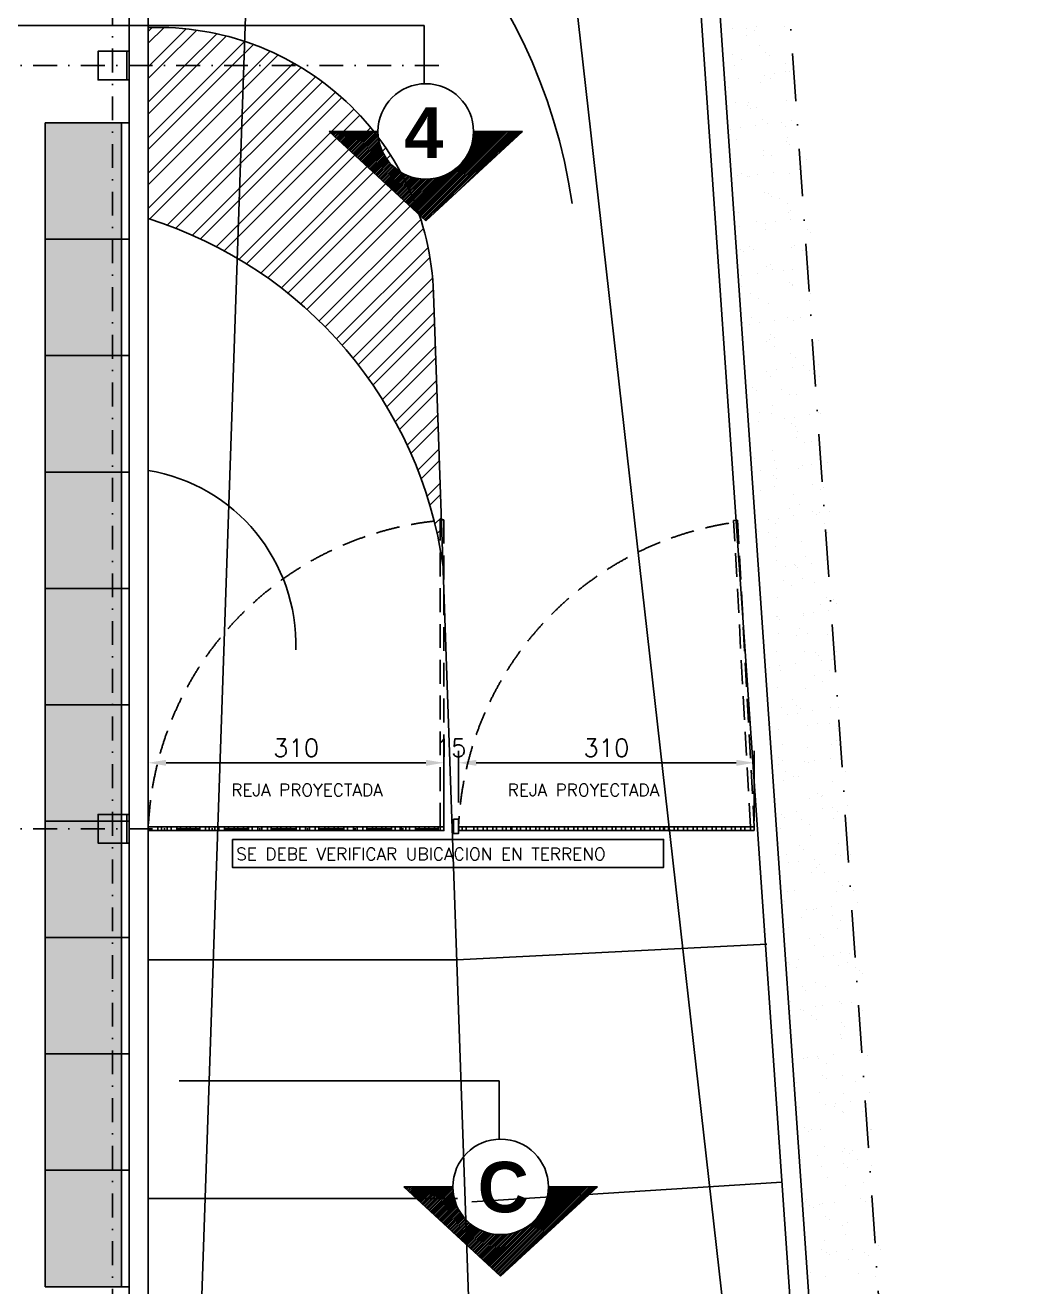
# Model space of a CAD drawing. Header units: millimetres. Extents: x 340 to 1003762, y 22 to 362022.
# Drawn here: x 650306 to 660803, y 254256 to 267481 of the extents above; entities that cross this region are included whole.
import ezdxf
from ezdxf.enums import TextEntityAlignment as Align

# ---------------------------------------------------------------- set-up
doc = ezdxf.new("R2010")
doc.units = ezdxf.units.MM
for name, pattern in [('LSBB_P_002 - PLANTA 1° NIVEL SALA DE VENTAS$0$000_ALTILLO PROPUESTA$0$HIDDEN', [0.375, 0.25, -0.125]), ('LSBB_P_002 - PLANTA 1° NIVEL SALA DE VENTAS$0$DASHDOT', [1, 0.5, -0.25, 0, -0.25]), ('LSBB_P_002 - PLANTA 1° NIVEL SALA DE VENTAS$0$DASHDOT2', [0.5, 0.25, -0.125, 0, -0.125]), ('LSBB_P_002 - PLANTA 1° NIVEL SALA DE VENTAS$0$HIDDEN', [0.375, 0.25, -0.125])]:
    doc.linetypes.add(name, pattern=pattern)
for name, color, linetype in [('A-DEMOLICION SV', 40, 'Continuous'), ('LSBB_P_002 - PLANTA 1° NIVEL SALA DE VENTAS$0$01', 8, 'Continuous'), ('LSBB_P_002 - PLANTA 1° NIVEL SALA DE VENTAS$0$A-GONDOLAS', 1, 'Continuous'), ('LSBB_P_002 - PLANTA 1° NIVEL SALA DE VENTAS$0$A-LAYOUT', 7, 'Continuous'), ('LSBB_P_002 - PLANTA 1° NIVEL SALA DE VENTAS$0$ANNOBJ', 2, 'Continuous'), ('LSBB_P_002 - PLANTA 1° NIVEL SALA DE VENTAS$0$CENEFA', 6, 'LSBB_P_002 - PLANTA 1° NIVEL SALA DE VENTAS$0$HIDDEN'), ('LSBB_P_002 - PLANTA 1° NIVEL SALA DE VENTAS$0$COTAS 125', 2, 'Continuous'), ('LSBB_P_002 - PLANTA 1° NIVEL SALA DE VENTAS$0$COTAS-EXT', 4, 'Continuous'), ('LSBB_P_002 - PLANTA 1° NIVEL SALA DE VENTAS$0$COTAS-INT', 4, 'Continuous'), ('LSBB_P_002 - PLANTA 1° NIVEL SALA DE VENTAS$0$E-CHECKOUT', 2, 'Continuous'), ('LSBB_P_002 - PLANTA 1° NIVEL SALA DE VENTAS$0$E-REJA', 2, 'Continuous'), ('LSBB_P_002 - PLANTA 1° NIVEL SALA DE VENTAS$0$EJES', 8, 'LSBB_P_002 - PLANTA 1° NIVEL SALA DE VENTAS$0$DASHDOT2'), ('LSBB_P_002 - PLANTA 1° NIVEL SALA DE VENTAS$0$ESTRUCTURA', 5, 'Continuous'), ('LSBB_P_002 - PLANTA 1° NIVEL SALA DE VENTAS$0$HATCH', 8, 'Continuous'), ('LSBB_P_002 - PLANTA 1° NIVEL SALA DE VENTAS$0$LINEA CORTES', 7, 'Continuous'), ('LSBB_P_002 - PLANTA 1° NIVEL SALA DE VENTAS$0$MUROS', 5, 'Continuous'), ('LSBB_P_002 - PLANTA 1° NIVEL SALA DE VENTAS$0$PAVIMENTOS', 8, 'Continuous'), ('LSBB_P_002 - PLANTA 1° NIVEL SALA DE VENTAS$0$TEXTO LAYOUT', 2, 'Continuous')]:
    doc.layers.add(name, color=color, linetype=linetype)
doc.layers.add('LSBB_P_002 - PLANTA 1° NIVEL SALA DE VENTAS$0$LAYOUT$0$A-SALA-HATCH-LAVADO', color=7, linetype='Continuous', true_color=0x0034d1)
doc.styles.add('LSBB_P_002 - PLANTA 1° NIVEL SALA DE VENTAS$0$ARIAL', font='')
doc.styles.add('LSBB_P_002 - PLANTA 1° NIVEL SALA DE VENTAS$0$REF-LAYOUT-19$0$REF-LAYOUT-13$0$ROMANS', font='romans', dxfattribs={"height": 52})
doc.styles.add('LSBB_P_002 - PLANTA 1° NIVEL SALA DE VENTAS$0$ROMANS', font='romans')
doc.styles.get('LSBB_P_002 - PLANTA 1° NIVEL SALA DE VENTAS$0$ARIAL').set_extended_font_data('Arial', bold=True)
doc.dimstyles.new('LSBB_P_002 - PLANTA 1° NIVEL SALA DE VENTAS$0$DIMENSION-125', dxfattribs={"dimscale": 125, "dimtxt": 0.0015, "dimasz": 0.0015, "dimexe": 0.001, "dimexo": 0.0005, "dimgap": 0.0005, "dimtad": 1, "dimdec": 0, "dimlfac": 100, "dimzin": 0, "dimdsep": 46, "dimtxsty": 'LSBB_P_002 - PLANTA 1° NIVEL SALA DE VENTAS$0$ROMANS', "dimcen": 0.004, "dimclrd": 4, "dimclre": 8, "dimclrt": 3, "dimadec": 0, "dimazin": 0, "dimtfac": 1, "dimtdec": 0, "dimtix": 1, "dimtofl": 0, "dimtmove": 2, "dimatfit": 3, "dimfxl": 0, "dimtolj": 1, "dimtzin": 0, "dimarcsym": 0})

# ---------------------------------------------------------------- blocks, each defined once
blk = doc.blocks.new('*X40')
at = {"color": 0}
for p, q in [((603.587, 81.548), (603.587, 81.548)), ((603.73, 81.554), (603.73, 81.554)), ((603.732, 81.479), (603.732, 81.479)), ((603.816, 81.529), (603.816, 81.529)), ((603.835, 81.568), (603.835, 81.568)), ((604.128, 81.567), (604.128, 81.567)), ((603.87, 81.37), (603.87, 81.37)), ((603.589, 81.276), (603.589, 81.276)), ((603.674, 81.222), (603.674, 81.222)), ((603.931, 81.297), (603.931, 81.297)), ((603.968, 81.263), (603.968, 81.263)), ((604.212, 81.277), (604.212, 81.277)), ((603.6, 81.163), (603.6, 81.163)), ((604.019, 81.074), (604.019, 81.074)), ((604.14, 81.182), (604.14, 81.182)), ((604.142, 81.104), (604.142, 81.104)), ((604.182, 81.096), (604.182, 81.096)), ((603.643, 81.025), (603.643, 81.025)), ((603.882, 80.984), (603.882, 80.984)), ((603.915, 81.06), (603.915, 81.06)), ((603.977, 81.028), (603.977, 81.028)), ((603.54, 80.928), (603.54, 80.928)), ((603.613, 80.777), (603.613, 80.777)), ((603.739, 80.746), (603.739, 80.746)), ((603.751, 80.775), (603.751, 80.775)), ((603.776, 80.712), (603.776, 80.712)), ((603.835, 80.721), (603.835, 80.721)), ((604.153, 80.797), (604.153, 80.797)), ((603.895, 80.599), (603.895, 80.599)), ((603.95, 80.553), (603.95, 80.553)), ((604.099, 80.567), (604.099, 80.567)), ((604.203, 80.581), (604.203, 80.581)), ((603.561, 80.496), (603.561, 80.496)), ((603.665, 80.51), (603.665, 80.51)), ((603.828, 80.531), (603.828, 80.531)), ((604.139, 80.528), (604.139, 80.528)), ((604.165, 80.411), (604.165, 80.411)), ((603.625, 80.392), (603.625, 80.392)), ((604.149, 80.37), (604.149, 80.37)), ((604.186, 80.337), (604.186, 80.337)), ((603.585, 80.161), (603.585, 80.161)), ((603.908, 80.214), (603.908, 80.214)), ((603.912, 80.274), (603.912, 80.274)), ((603.997, 80.22), (603.997, 80.22)), ((604.36, 80.177), (604.36, 80.177)), ((603.678, 80.026), (603.678, 80.026)), ((603.849, 80.016), (603.849, 80.016)), ((604.012, 80.038), (604.012, 80.038)), ((604.178, 80.026), (604.178, 80.026)), ((604.284, 80.073), (604.284, 80.073)), ((604.3, 80.027), (604.3, 80.027)), ((603.638, 80.007), (603.638, 80.007)), ((603.745, 80.002), (603.745, 80.002)), ((603.759, 80.002), (603.759, 80.002)), ((603.92, 79.828), (603.92, 79.828)), ((603.958, 79.819), (603.958, 79.819)), ((603.995, 79.785), (603.995, 79.785)), ((604.074, 79.773), (604.074, 79.773)), ((603.65, 79.621), (603.65, 79.621)), ((604.158, 79.719), (604.158, 79.719)), ((604.169, 79.626), (604.169, 79.626)), ((604.191, 79.641), (604.191, 79.641)), ((603.839, 79.525), (603.839, 79.525)), ((603.93, 79.509), (603.93, 79.509)), ((604.034, 79.523), (604.034, 79.523)), ((604.196, 79.544), (604.196, 79.544)), ((603.658, 79.473), (603.658, 79.473)), ((603.933, 79.443), (603.933, 79.443)), ((604.368, 79.444), (604.368, 79.444)), ((604.405, 79.41), (604.405, 79.41)), ((603.663, 79.236), (603.663, 79.236)), ((603.697, 79.217), (603.697, 79.217)), ((603.767, 79.268), (603.767, 79.268)), ((603.804, 79.234), (603.804, 79.234)), ((604.203, 79.255), (604.203, 79.255)), ((604.235, 79.272), (604.235, 79.272)), ((604.32, 79.219), (604.32, 79.219)), ((603.68, 78.958), (603.68, 78.958)), ((603.842, 78.98), (603.842, 78.98)), ((603.945, 79.057), (603.945, 79.057)), ((603.978, 79.075), (603.978, 79.075)), ((604.001, 79.024), (604.001, 79.024)), ((604.114, 79.015), (604.114, 79.015)), ((604.218, 79.029), (604.218, 79.029)), ((604.381, 79.05), (604.381, 79.05)), ((603.676, 78.85), (603.676, 78.85)), ((604.177, 78.892), (604.177, 78.892)), ((604.214, 78.859), (604.214, 78.859)), ((604.216, 78.87), (604.216, 78.87)), ((603.774, 78.77), (603.774, 78.77)), ((603.859, 78.717), (603.859, 78.717)), ((604.388, 78.699), (604.388, 78.699)), ((604.397, 78.771), (604.397, 78.771)), ((603.958, 78.672), (603.958, 78.672)), ((603.688, 78.465), (603.688, 78.465)), ((603.76, 78.451), (603.76, 78.451)), ((603.786, 78.524), (603.786, 78.524)), ((603.864, 78.465), (603.864, 78.465)), ((604.027, 78.486), (604.027, 78.486)), ((604.162, 78.523), (604.162, 78.523)), ((604.228, 78.485), (604.228, 78.485)), ((604.299, 78.522), (604.299, 78.522)), ((604.403, 78.535), (604.403, 78.535)), ((603.985, 78.341), (603.985, 78.341)), ((604.022, 78.307), (604.022, 78.307)), ((603.936, 78.269), (603.936, 78.269)), ((603.971, 78.287), (603.971, 78.287)), ((604.02, 78.216), (604.02, 78.216)), ((604.482, 78.284), (604.482, 78.284)), ((604.196, 78.148), (604.196, 78.148)), ((604.241, 78.099), (604.241, 78.099)), ((604.483, 78.028), (604.483, 78.028)), ((603.945, 77.957), (603.945, 77.957)), ((603.983, 77.901), (603.983, 77.901)), ((604.049, 77.971), (604.049, 77.971)), ((604.211, 77.992), (604.211, 77.992)), ((604.324, 78.022), (604.324, 78.022)), ((604.395, 77.966), (604.395, 77.966)), ((604.432, 77.932), (604.432, 77.932)), ((604.495, 77.899), (604.495, 77.899)), ((603.794, 77.79), (603.794, 77.79)), ((604.097, 77.769), (604.097, 77.769)), ((603.831, 77.756), (603.831, 77.756)), ((604.182, 77.715), (604.182, 77.715)), ((604.254, 77.714), (604.254, 77.714)), ((603.862, 77.52), (603.862, 77.52)), ((603.996, 77.516), (603.996, 77.516)), ((604.005, 77.597), (604.005, 77.597)), ((604.396, 77.499), (604.396, 77.499)), ((604.485, 77.521), (604.485, 77.521)), ((604.507, 77.513), (604.507, 77.513)), ((603.857, 77.428), (603.857, 77.428)), ((604.129, 77.464), (604.129, 77.464)), ((604.204, 77.414), (604.204, 77.414)), ((604.233, 77.477), (604.233, 77.477)), ((604.241, 77.381), (604.241, 77.381)), ((604.259, 77.268), (604.259, 77.268)), ((604.266, 77.328), (604.266, 77.328)), ((604.008, 77.131), (604.008, 77.131)), ((604.343, 77.214), (604.343, 77.214)), ((604.415, 77.221), (604.415, 77.221)), ((604.52, 77.128), (604.52, 77.128)), ((603.814, 77.046), (603.814, 77.046)), ((604.024, 77.02), (604.024, 77.02)), ((604.313, 76.97), (604.313, 76.97)), ((604.417, 76.984), (604.417, 76.984)), ((604.58, 77.005), (604.58, 77.005)), ((603.879, 76.913), (603.879, 76.913)), ((604.013, 76.863), (604.013, 76.863)), ((604.042, 76.934), (604.042, 76.934)), ((604.279, 76.943), (604.279, 76.943)), ((603.797, 76.766), (603.797, 76.766)), ((603.882, 76.712), (603.882, 76.712)), ((604.021, 76.745), (604.021, 76.745)), ((604.05, 76.829), (604.05, 76.829)), ((604.42, 76.767), (604.42, 76.767)), ((604.505, 76.713), (604.505, 76.713)), ((604.533, 76.743), (604.533, 76.743)), ((604.224, 76.67), (604.224, 76.67)), ((604.185, 76.519), (604.185, 76.519)), ((604.226, 76.441), (604.226, 76.441)), ((604.291, 76.558), (604.291, 76.558)), ((604.423, 76.488), (604.423, 76.488)), ((604.46, 76.454), (604.46, 76.454)), ((604.498, 76.477), (604.498, 76.477)), ((604.602, 76.49), (604.602, 76.49)), ((603.959, 76.406), (603.959, 76.406)), ((604.034, 76.36), (604.034, 76.36)), ((604.064, 76.419), (604.064, 76.419)), ((604.545, 76.357), (604.545, 76.357)), ((603.858, 76.278), (603.858, 76.278)), ((603.959, 76.265), (603.959, 76.265)), ((604.043, 76.211), (604.043, 76.211)), ((604.582, 76.266), (604.582, 76.266)), ((604.032, 76.119), (604.032, 76.119)), ((604.304, 76.172), (604.304, 76.172)), ((604.046, 75.974), (604.046, 75.974)), ((604.144, 75.912), (604.144, 75.912)), ((604.231, 75.936), (604.231, 75.936)), ((604.248, 75.926), (604.248, 75.926)), ((604.347, 76.018), (604.347, 76.018)), ((604.41, 75.947), (604.41, 75.947)), ((604.558, 75.972), (604.558, 75.972)), ((603.872, 75.876), (603.872, 75.876)), ((604.268, 75.903), (604.268, 75.903)), ((604.317, 75.787), (604.317, 75.787)), ((604.121, 75.764), (604.121, 75.764)), ((604.205, 75.711), (604.205, 75.711)), ((604.442, 75.743), (604.442, 75.743)), ((603.886, 75.516), (603.886, 75.516)), ((604.059, 75.589), (604.059, 75.589)), ((604.508, 75.517), (604.508, 75.517)), ((604.57, 75.587), (604.57, 75.587)), ((604.641, 75.561), (604.641, 75.561)), ((604.678, 75.527), (604.678, 75.527)), ((604.04, 75.385), (604.04, 75.385)), ((604.057, 75.383), (604.057, 75.383)), ((604.328, 75.419), (604.328, 75.419)), ((604.329, 75.402), (604.329, 75.402)), ((604.432, 75.432), (604.432, 75.432)), ((604.595, 75.454), (604.595, 75.454)), ((603.894, 75.362), (603.894, 75.362)), ((604.077, 75.351), (604.077, 75.351)), ((604.282, 75.263), (604.282, 75.263)), ((604.071, 75.204), (604.071, 75.204)), ((604.251, 75.192), (604.251, 75.192)), ((604.366, 75.21), (604.366, 75.21)), ((604.583, 75.201), (604.583, 75.201)), ((604.047, 75.015), (604.047, 75.015)), ((604.342, 75.016), (604.342, 75.016)), ((604.45, 75.01), (604.45, 75.01)), ((604.67, 75.016), (604.67, 75.016)), ((603.974, 74.854), (603.974, 74.854)), ((604.078, 74.868), (604.078, 74.868)), ((604.241, 74.889), (604.241, 74.889)), ((604.487, 74.976), (604.487, 74.976)), ((604.513, 74.925), (604.513, 74.925)), ((604.617, 74.939), (604.617, 74.939)), ((604.084, 74.818), (604.084, 74.818)), ((604.444, 74.763), (604.444, 74.763)), ((604.596, 74.816), (604.596, 74.816)), ((604.661, 74.816), (604.661, 74.816)), ((604.06, 74.641), (604.06, 74.641)), ((604.354, 74.631), (604.354, 74.631)), ((604.528, 74.709), (604.528, 74.709)), ((604.209, 74.514), (604.209, 74.514)), ((604.259, 74.458), (604.259, 74.458)), ((604.097, 74.433), (604.097, 74.433)), ((604.159, 74.361), (604.159, 74.361)), ((604.263, 74.374), (604.263, 74.374)), ((604.296, 74.425), (604.296, 74.425)), ((604.425, 74.396), (604.425, 74.396)), ((604.608, 74.431), (604.608, 74.431)), ((604.697, 74.432), (604.697, 74.432)), ((603.982, 74.261), (603.982, 74.261)), ((604.067, 74.207), (604.067, 74.207)), ((604.367, 74.246), (604.367, 74.246)), ((604.47, 74.265), (604.47, 74.265)), ((604.605, 74.262), (604.605, 74.262)), ((604.689, 74.208), (604.689, 74.208)), ((604.669, 74.083), (604.669, 74.083)), ((604.109, 74.048), (604.109, 74.048)), ((604.37, 74.013), (604.37, 74.013)), ((604.621, 74.045), (604.621, 74.045)), ((604.705, 74.049), (604.705, 74.049)), ((604.067, 73.907), (604.067, 73.907)), ((604.071, 73.831), (604.071, 73.831)), ((604.104, 73.874), (604.104, 73.874)), ((604.343, 73.867), (604.343, 73.867)), ((604.38, 73.86), (604.38, 73.86)), ((604.447, 73.881), (604.447, 73.881)), ((604.61, 73.902), (604.61, 73.902)), ((604.144, 73.76), (604.144, 73.76)), ((604.228, 73.706), (604.228, 73.706)), ((604.278, 73.714), (604.278, 73.714)), ((604.767, 73.761), (604.767, 73.761)), ((604.122, 73.662), (604.122, 73.662)), ((604.477, 73.532), (604.477, 73.532)), ((604.633, 73.66), (604.633, 73.66)), ((604.392, 73.475), (604.392, 73.475)), ((604.514, 73.498), (604.514, 73.498)), ((604.532, 73.513), (604.532, 73.513)), ((604.794, 73.409), (604.794, 73.409)), ((604.093, 73.316), (604.093, 73.316)), ((604.134, 73.277), (604.134, 73.277)), ((604.256, 73.338), (604.256, 73.338)), ((604.527, 73.374), (604.527, 73.374)), ((604.632, 73.387), (604.632, 73.387)), ((604.646, 73.274), (604.646, 73.274)), ((604.688, 73.338), (604.688, 73.338)), ((604.087, 73.163), (604.087, 73.163)), ((604.305, 73.259), (604.305, 73.259)), ((604.39, 73.205), (604.39, 73.205)), ((604.07, 73.011), (604.07, 73.011)), ((604.405, 73.089), (604.405, 73.089)), ((604.693, 73.012), (604.693, 73.012)), ((604.147, 72.892), (604.147, 72.892)), ((604.286, 72.981), (604.286, 72.981)), ((604.323, 72.947), (604.323, 72.947)), ((604.659, 72.889), (604.659, 72.889)), ((604.712, 72.88), (604.712, 72.88)), ((604.816, 72.894), (604.816, 72.894)), ((604.173, 72.809), (604.173, 72.809)), ((604.278, 72.823), (604.278, 72.823)), ((604.44, 72.844), (604.44, 72.844)), ((604.467, 72.758), (604.467, 72.758)), ((604.497, 72.787), (604.497, 72.787)), ((604.417, 72.704), (604.417, 72.704)), ((604.551, 72.704), (604.551, 72.704)), ((604.696, 72.605), (604.696, 72.605)), ((604.16, 72.506), (604.16, 72.506)), ((604.232, 72.51), (604.232, 72.51)), ((604.671, 72.504), (604.671, 72.504)), ((604.733, 72.571), (604.733, 72.571)), ((604.855, 72.511), (604.855, 72.511)), ((604.132, 72.396), (604.132, 72.396)), ((604.625, 72.351), (604.625, 72.351)), ((604.896, 72.386), (604.896, 72.386)), ((604.306, 72.236), (604.306, 72.236)), ((604.358, 72.316), (604.358, 72.316)), ((604.43, 72.319), (604.43, 72.319)), ((604.462, 72.329), (604.462, 72.329)), ((604.628, 72.257), (604.628, 72.257)), ((604.172, 72.121), (604.172, 72.121)), ((604.684, 72.118), (604.684, 72.118)), ((604.713, 72.204), (604.713, 72.204)), ((604.393, 72.009), (604.393, 72.009)), ((604.505, 72.054), (604.505, 72.054)), ((604.542, 72.02), (604.542, 72.02)), ((604.443, 71.933), (604.443, 71.933)), ((604.542, 71.822), (604.542, 71.822)), ((604.646, 71.836), (604.646, 71.836)), ((604.716, 71.861), (604.716, 71.861)), ((604.809, 71.857), (604.809, 71.857)), ((604.167, 71.755), (604.167, 71.755)), ((604.185, 71.735), (604.185, 71.735)), ((604.251, 71.702), (604.251, 71.702)), ((604.271, 71.786), (604.271, 71.786)), ((604.696, 71.733), (604.696, 71.733)), ((604.79, 71.757), (604.79, 71.757)), ((604.874, 71.703), (604.874, 71.703)), ((604.455, 71.548), (604.455, 71.548)), ((604.915, 71.678), (604.915, 71.678)), ((604.951, 71.644), (604.951, 71.644)), ((604.313, 71.503), (604.313, 71.503)), ((604.35, 71.469), (604.35, 71.469)), ((604.555, 71.508), (604.555, 71.508)), ((604.197, 71.35), (604.197, 71.35)), ((604.455, 71.293), (604.455, 71.293)), ((604.524, 71.309), (604.524, 71.309)), ((604.709, 71.348), (604.709, 71.348)), ((604.727, 71.328), (604.727, 71.328)), ((604.831, 71.342), (604.831, 71.342)), ((604.188, 71.258), (604.188, 71.258)), ((604.292, 71.271), (604.292, 71.271)), ((604.329, 71.255), (604.329, 71.255)), ((604.413, 71.201), (604.413, 71.201)), ((604.468, 71.163), (604.468, 71.163)), ((604.951, 71.256), (604.951, 71.256)), ((604.723, 71.127), (604.723, 71.127)), ((604.76, 71.093), (604.76, 71.093)), ((604.21, 70.965), (604.21, 70.965)), ((604.717, 71.007), (604.717, 71.007)), ((604.722, 70.962), (604.722, 70.962)), ((604.934, 70.934), (604.934, 70.934)), ((604.333, 70.758), (604.333, 70.758)), ((604.373, 70.764), (604.373, 70.764)), ((604.477, 70.778), (604.477, 70.778)), ((604.48, 70.777), (604.48, 70.777)), ((604.49, 70.754), (604.49, 70.754)), ((604.639, 70.799), (604.639, 70.799)), ((604.911, 70.835), (604.911, 70.835)), ((605.004, 70.784), (605.004, 70.784)), ((604.574, 70.7), (604.574, 70.7)), ((604.255, 70.505), (604.255, 70.505)), ((604.532, 70.576), (604.532, 70.576)), ((604.569, 70.542), (604.569, 70.542)), ((604.734, 70.577), (604.734, 70.577)), ((604.878, 70.507), (604.878, 70.507)), ((604.493, 70.392), (604.493, 70.392)), ((604.743, 70.383), (604.743, 70.383)), ((605.017, 70.399), (605.017, 70.399)), ((604.285, 70.235), (604.285, 70.235)), ((604.557, 70.271), (604.557, 70.271)), ((604.652, 70.253), (604.652, 70.253)), ((604.661, 70.284), (604.661, 70.284)), ((604.824, 70.306), (604.824, 70.306)), ((604.736, 70.199), (604.736, 70.199)), ((604.747, 70.192), (604.747, 70.192)), ((604.942, 70.2), (604.942, 70.2)), ((604.979, 70.166), (604.979, 70.166)), ((604.341, 70.025), (604.341, 70.025)), ((604.378, 69.991), (604.378, 69.991)), ((604.417, 70.005), (604.417, 70.005)), ((604.506, 70.007), (604.506, 70.007)), ((605.029, 70.013), (605.029, 70.013)), ((605.04, 70.006), (605.04, 70.006)), ((604.552, 69.831), (604.552, 69.831)), ((604.307, 69.72), (604.307, 69.72)), ((604.47, 69.741), (604.47, 69.741)), ((604.742, 69.777), (604.742, 69.777)), ((604.759, 69.806), (604.759, 69.806)), ((604.813, 69.752), (604.813, 69.752)), ((604.846, 69.791), (604.846, 69.791)), ((604.897, 69.698), (604.897, 69.698)), ((605.008, 69.812), (605.008, 69.812)), ((604.518, 69.621), (604.518, 69.621)), ((604.751, 69.649), (604.751, 69.649)), ((604.787, 69.615), (604.787, 69.615)), ((605.042, 69.628), (605.042, 69.628)), ((604.578, 69.504), (604.578, 69.504)), ((604.961, 69.456), (604.961, 69.456)), ((604.772, 69.421), (604.772, 69.421)), ((604.352, 69.25), (604.352, 69.25)), ((604.36, 69.28), (604.36, 69.28)), ((604.388, 69.213), (604.388, 69.213)), ((604.436, 69.196), (604.436, 69.196)), ((604.492, 69.226), (604.492, 69.226)), ((604.531, 69.236), (604.531, 69.236)), ((604.654, 69.248), (604.654, 69.248)), ((604.926, 69.283), (604.926, 69.283)), ((604.975, 69.251), (604.975, 69.251)), ((605.03, 69.297), (605.03, 69.297)), ((605.054, 69.242), (605.054, 69.242)), ((605.059, 69.198), (605.059, 69.198)), ((604.559, 69.098), (604.559, 69.098)), ((604.596, 69.064), (604.596, 69.064)), ((604.785, 69.035), (604.785, 69.035)), ((604.74, 69.003), (604.74, 69.003)), ((604.77, 68.905), (604.77, 68.905)), ((604.543, 68.85), (604.543, 68.85)), ((605.067, 68.857), (605.067, 68.857)), ((605.11, 68.79), (605.11, 68.79)), ((604.513, 68.749), (604.513, 68.749)), ((604.572, 68.719), (604.572, 68.719)), ((604.598, 68.696), (604.598, 68.696)), ((604.676, 68.733), (604.676, 68.733)), ((604.797, 68.65), (604.797, 68.65)), ((604.839, 68.754), (604.839, 68.754)), ((604.969, 68.722), (604.969, 68.722)), ((605.006, 68.688), (605.006, 68.688)), ((605.136, 68.75), (605.136, 68.75)), ((604.368, 68.547), (604.368, 68.547)), ((604.405, 68.513), (604.405, 68.513)), ((604.556, 68.465), (604.556, 68.465)), ((604.901, 68.502), (604.901, 68.502)), ((605.08, 68.472), (605.08, 68.472))]:
    blk.add_line(p, q, dxfattribs=at)
blk = doc.blocks.new('*X43')
at = {"color": 0}
for p, q in [((829.922, 81.52), (829.963, 81.561)), ((829.922, 81.396), (830.087, 81.561)), ((829.935, 81.162), (830.32, 81.546)), ((830.058, 81.162), (830.43, 81.533)), ((830.306, 81.162), (830.64, 81.495)), ((830.43, 81.162), (830.74, 81.472)), ((830.677, 81.162), (830.931, 81.416)), ((830.801, 81.162), (831.023, 81.384)), ((831.048, 81.162), (831.199, 81.312)), ((831.172, 81.162), (831.283, 81.273)), ((829.922, 79.664), (831.42, 81.162)), ((829.922, 80.035), (831.048, 81.162)), ((829.922, 80.406), (830.677, 81.162)), ((829.922, 80.777), (830.306, 81.162)), ((829.922, 81.149), (829.935, 81.162)), ((829.922, 79.911), (831.172, 81.162)), ((829.922, 80.282), (830.801, 81.162)), ((829.922, 80.654), (830.43, 81.162)), ((829.922, 81.025), (830.058, 81.162)), ((829.935, 79.553), (831.524, 81.142)), ((831.42, 81.162), (831.446, 81.188)), ((830.12, 79.49), (831.674, 81.045)), ((830.209, 79.456), (831.746, 80.993)), ((830.384, 79.384), (831.884, 80.884)), ((830.469, 79.345), (831.95, 80.826)), ((830.636, 79.264), (832.077, 80.706)), ((830.716, 79.221), (832.138, 80.642)), ((830.874, 79.131), (832.254, 80.511)), ((830.951, 79.084), (832.308, 80.442)), ((831.101, 78.987), (832.413, 80.299)), ((831.174, 78.936), (832.462, 80.224)), ((831.316, 78.83), (832.554, 80.069)), ((831.385, 78.776), (832.597, 79.988)), ((831.52, 78.663), (832.676, 79.82)), ((831.585, 78.605), (832.712, 79.732)), ((831.713, 78.485), (832.777, 79.55)), ((831.775, 78.423), (832.806, 79.454)), ((831.895, 78.296), (832.855, 79.255)), ((831.953, 78.23), (832.874, 79.151)), ((832.066, 78.096), (832.902, 78.932)), ((832.12, 78.026), (832.91, 78.816)), ((832.226, 77.884), (832.919, 78.578)), ((832.277, 77.812), (832.923, 78.458)), ((832.375, 77.662), (832.932, 78.219)), ((832.422, 77.585), (832.936, 78.099)), ((832.511, 77.427), (832.944, 77.86)), ((832.554, 77.347), (832.948, 77.741)), ((832.636, 77.181), (832.957, 77.501)), ((832.675, 77.096), (832.961, 77.382)), ((832.747, 76.921), (832.969, 77.143)), ((832.781, 76.831), (832.973, 77.023)), ((832.845, 76.647), (832.982, 76.784)), ((832.874, 76.552), (832.986, 76.664)), ((832.926, 76.357), (832.994, 76.425)), ((832.95, 76.257), (832.998, 76.306)), ((832.99, 76.05), (833.006, 76.066)), ((833.007, 75.943), (833.011, 75.947))]:
    blk.add_line(p, q, dxfattribs=at)
blk = doc.blocks.new('LSBB_P_002 - PLANTA 1° NIVEL SALA DE VENTAS$0$LAYOUT$0$A$C72E66757')
h = blk.add_hatch(color=256)
h.dxf.hatch_style = 1
h.paths.add_polyline_path([(-0.08, -1.22), (-0.88, -1.22), (-0.88, 0), (-0.08, 0)])
at = {"layer": 'LSBB_P_002 - PLANTA 1° NIVEL SALA DE VENTAS$0$A-GONDOLAS'}
for points in [[(-0.08, -1.22), (-0.88, -1.22), (-0.88, 0), (-0.08, 0)], [(-0.08, -1.22), (0, -1.22), (0, 0), (-0.08, 0)]]:
    blk.add_lwpolyline(points, close=True, dxfattribs=at)
blk = doc.blocks.new('LSBB_P_002 - PLANTA 1° NIVEL SALA DE VENTAS$0$SVLY')
at = {"layer": 'LSBB_P_002 - PLANTA 1° NIVEL SALA DE VENTAS$0$ESTRUCTURA'}
for points in [[(1074.589, 281.316), (1074.589, 281.016), (1074.289, 281.016), (1074.289, 281.316)], [(1074.589, 273.316), (1074.589, 273.016), (1074.289, 273.016), (1074.289, 273.316)]]:
    blk.add_lwpolyline(points, close=True, dxfattribs=at)
at = {"layer": 'LSBB_P_002 - PLANTA 1° NIVEL SALA DE VENTAS$0$LAYOUT$0$A-SALA-HATCH-LAVADO'}
for p in [(1074.614, 280.565), (1074.614, 279.345), (1074.614, 278.125), (1074.614, 276.905), (1074.614, 275.685), (1074.614, 274.465), (1074.614, 273.245), (1074.614, 272.025), (1074.614, 270.805), (1074.614, 269.585)]:
    blk.add_blockref('LSBB_P_002 - PLANTA 1° NIVEL SALA DE VENTAS$0$LAYOUT$0$A$C72E66757', p, dxfattribs=at)
blk = doc.blocks.new('*D557')
at = {"layer": 'LSBB_P_002 - PLANTA 1° NIVEL SALA DE VENTAS$0$COTAS 125', "color": 8, "linetype": 'Continuous', "lineweight": -2, "transparency": 16777216}
for p, q in [((874.814, 337.057), (874.814, 337.6)), ((877.913, 336.866), (877.913, 337.6))]:
    blk.add_line(p, q, dxfattribs=at)
at = {"layer": 'LSBB_P_002 - PLANTA 1° NIVEL SALA DE VENTAS$0$COTAS 125', "linetype": 'Continuous', "lineweight": -2, "transparency": 16777216}
blk.add_line((875.002, 337.475), (877.725, 337.475), dxfattribs=at)
at = {"layer": 'LSBB_P_002 - PLANTA 1° NIVEL SALA DE VENTAS$0$COTAS 125', "transparency": 16777216}
for points in [[(875.002, 337.506), (875.002, 337.443), (874.814, 337.475)], [(877.725, 337.506), (877.725, 337.443), (877.913, 337.475)]]:
    blk.add_solid(points, dxfattribs=at)
at = {"layer": 'LSBB_P_002 - PLANTA 1° NIVEL SALA DE VENTAS$0$COTAS 125', "color": 2, "transparency": 16777216, "insert": (876.364, 337.631), "char_height": 0.1875, "attachment_point": 5, "style": 'LSBB_P_002 - PLANTA 1° NIVEL SALA DE VENTAS$0$ROMANS'}
blk.add_mtext('\\A1;310', dxfattribs=at)
blk = doc.blocks.new('*D558')
at = {"layer": 'LSBB_P_002 - PLANTA 1° NIVEL SALA DE VENTAS$0$COTAS 125', "color": 8, "linetype": 'Continuous', "lineweight": -2, "transparency": 16777216}
for p, q in [((877.913, 336.866), (877.913, 337.6)), ((878.066, 337.086), (878.066, 337.6))]:
    blk.add_line(p, q, dxfattribs=at)
at = {"layer": 'LSBB_P_002 - PLANTA 1° NIVEL SALA DE VENTAS$0$COTAS 125', "linetype": 'Continuous', "lineweight": -2, "transparency": 16777216}
for p, q in [((877.725, 337.475), (877.538, 337.475)), ((878.254, 337.475), (878.441, 337.475))]:
    blk.add_line(p, q, dxfattribs=at)
at = {"layer": 'LSBB_P_002 - PLANTA 1° NIVEL SALA DE VENTAS$0$COTAS 125', "transparency": 16777216}
for points in [[(877.725, 337.506), (877.725, 337.443), (877.913, 337.475)], [(878.254, 337.506), (878.254, 337.443), (878.066, 337.475)]]:
    blk.add_solid(points, dxfattribs=at)
at = {"layer": 'LSBB_P_002 - PLANTA 1° NIVEL SALA DE VENTAS$0$COTAS 125', "color": 2, "transparency": 16777216, "insert": (877.989, 337.631), "char_height": 0.1875, "attachment_point": 5, "style": 'LSBB_P_002 - PLANTA 1° NIVEL SALA DE VENTAS$0$ROMANS'}
blk.add_mtext('\\A1;15', dxfattribs=at)
blk = doc.blocks.new('*D559')
at = {"layer": 'LSBB_P_002 - PLANTA 1° NIVEL SALA DE VENTAS$0$COTAS 125', "color": 8, "linetype": 'Continuous', "lineweight": -2, "transparency": 16777216}
for p, q in [((878.066, 337.057), (878.066, 337.6)), ((881.166, 336.866), (881.166, 337.6))]:
    blk.add_line(p, q, dxfattribs=at)
at = {"layer": 'LSBB_P_002 - PLANTA 1° NIVEL SALA DE VENTAS$0$COTAS 125', "linetype": 'Continuous', "lineweight": -2, "transparency": 16777216}
blk.add_line((880.978, 337.475), (878.253, 337.475), dxfattribs=at)
at = {"layer": 'LSBB_P_002 - PLANTA 1° NIVEL SALA DE VENTAS$0$COTAS 125', "transparency": 16777216}
for points in [[(878.253, 337.506), (878.253, 337.443), (878.066, 337.475)], [(880.978, 337.506), (880.978, 337.443), (881.166, 337.475)]]:
    blk.add_solid(points, dxfattribs=at)
at = {"layer": 'LSBB_P_002 - PLANTA 1° NIVEL SALA DE VENTAS$0$COTAS 125', "color": 2, "transparency": 16777216, "insert": (879.616, 337.631), "char_height": 0.1875, "attachment_point": 5, "style": 'LSBB_P_002 - PLANTA 1° NIVEL SALA DE VENTAS$0$ROMANS'}
blk.add_mtext('\\A1;310', dxfattribs=at)
blk = doc.blocks.new('LSBB_P_002 - PLANTA 1° NIVEL SALA DE VENTAS$0$2')
at = {"layer": 'LSBB_P_002 - PLANTA 1° NIVEL SALA DE VENTAS$0$E-REJA', "color": 8, "linetype": 'LSBB_P_002 - PLANTA 1° NIVEL SALA DE VENTAS$0$000_ALTILLO PROPUESTA$0$HIDDEN'}
for points in [[(877.873, 336.804), (877.873, 340.023), (877.913, 340.023), (877.913, 336.804)], [(881.126, 336.802), (880.95, 340.016), (880.99, 340.019), (881.166, 336.804)], [(874.914, 336.765), (874.954, 336.765), (874.954, 336.804), (874.914, 336.804)], [(875.014, 336.765), (875.054, 336.765), (875.054, 336.804), (875.014, 336.804)], [(875.114, 336.765), (875.154, 336.765), (875.154, 336.804), (875.114, 336.804)], [(875.214, 336.765), (875.254, 336.765), (875.254, 336.804), (875.214, 336.804)], [(875.314, 336.765), (875.354, 336.765), (875.354, 336.804), (875.314, 336.804)], [(875.414, 336.765), (875.454, 336.765), (875.454, 336.804), (875.414, 336.804)], [(875.514, 336.765), (875.554, 336.765), (875.554, 336.804), (875.514, 336.804)], [(875.614, 336.765), (875.654, 336.765), (875.654, 336.804), (875.614, 336.804)], [(875.714, 336.765), (875.754, 336.765), (875.754, 336.804), (875.714, 336.804)], [(875.814, 336.765), (875.854, 336.765), (875.854, 336.804), (875.814, 336.804)], [(875.864, 336.765), (875.854, 336.765), (875.854, 336.804), (875.864, 336.804)], [(875.864, 336.765), (875.904, 336.765), (875.904, 336.804), (875.864, 336.804)], [(875.964, 336.765), (876.004, 336.765), (876.004, 336.804), (875.964, 336.804)], [(876.064, 336.764), (876.104, 336.764), (876.104, 336.803), (876.064, 336.803)], [(876.164, 336.764), (876.204, 336.764), (876.204, 336.803), (876.164, 336.803)], [(876.264, 336.764), (876.304, 336.764), (876.304, 336.803), (876.264, 336.803)], [(876.364, 336.764), (876.404, 336.764), (876.404, 336.803), (876.364, 336.803)], [(876.464, 336.764), (876.504, 336.764), (876.504, 336.803), (876.464, 336.803)], [(876.564, 336.764), (876.604, 336.764), (876.604, 336.803), (876.564, 336.803)], [(876.664, 336.764), (876.704, 336.764), (876.704, 336.803), (876.664, 336.803)], [(876.764, 336.764), (876.804, 336.764), (876.804, 336.803), (876.764, 336.803)], [(876.864, 336.764), (876.904, 336.764), (876.904, 336.803), (876.864, 336.803)], [(876.964, 336.764), (877.004, 336.764), (877.004, 336.803), (876.964, 336.803)], [(877.064, 336.764), (877.104, 336.764), (877.104, 336.803), (877.064, 336.803)], [(877.164, 336.764), (877.204, 336.764), (877.204, 336.803), (877.164, 336.803)], [(877.264, 336.764), (877.304, 336.764), (877.304, 336.803), (877.264, 336.803)], [(877.364, 336.764), (877.404, 336.764), (877.404, 336.803), (877.364, 336.803)], [(877.464, 336.764), (877.454, 336.764), (877.454, 336.803), (877.464, 336.803)], [(877.514, 336.764), (877.554, 336.764), (877.554, 336.803), (877.514, 336.803)], [(877.614, 336.764), (877.654, 336.764), (877.654, 336.803), (877.614, 336.803)], [(877.614, 336.764), (877.654, 336.764), (877.654, 336.803), (877.614, 336.803)], [(877.714, 336.764), (877.754, 336.764), (877.754, 336.803), (877.714, 336.803)], [(877.814, 336.764), (877.854, 336.764), (877.854, 336.803), (877.814, 336.803)], [(877.873, 336.764), (877.913, 336.764), (877.913, 336.803), (877.873, 336.803)], [(878.146, 336.764), (878.106, 336.764), (878.106, 336.803), (878.146, 336.803)], [(878.266, 336.764), (878.226, 336.764), (878.226, 336.803), (878.266, 336.803)], [(878.366, 336.764), (878.326, 336.764), (878.326, 336.803), (878.366, 336.803)], [(878.466, 336.764), (878.426, 336.764), (878.426, 336.803), (878.466, 336.803)], [(878.466, 336.764), (878.426, 336.764), (878.426, 336.803), (878.466, 336.803)], [(878.566, 336.764), (878.526, 336.764), (878.526, 336.803), (878.566, 336.803)], [(878.616, 336.764), (878.626, 336.764), (878.626, 336.803), (878.616, 336.803)], [(878.716, 336.764), (878.676, 336.764), (878.676, 336.803), (878.716, 336.803)], [(878.816, 336.764), (878.776, 336.764), (878.776, 336.803), (878.816, 336.803)], [(878.916, 336.764), (878.876, 336.764), (878.876, 336.803), (878.916, 336.803)], [(879.016, 336.764), (878.976, 336.764), (878.976, 336.803), (879.016, 336.803)], [(879.116, 336.764), (879.076, 336.764), (879.076, 336.803), (879.116, 336.803)], [(879.216, 336.764), (879.176, 336.764), (879.176, 336.803), (879.216, 336.803)], [(879.316, 336.764), (879.276, 336.764), (879.276, 336.803), (879.316, 336.803)], [(879.416, 336.764), (879.376, 336.764), (879.376, 336.803), (879.416, 336.803)], [(879.516, 336.764), (879.476, 336.764), (879.476, 336.803), (879.516, 336.803)], [(879.616, 336.764), (879.576, 336.764), (879.576, 336.803), (879.616, 336.803)], [(879.716, 336.764), (879.676, 336.764), (879.676, 336.803), (879.716, 336.803)], [(879.816, 336.764), (879.776, 336.764), (879.776, 336.803), (879.816, 336.803)], [(879.916, 336.764), (879.876, 336.764), (879.876, 336.803), (879.916, 336.803)], [(880.016, 336.764), (879.976, 336.764), (879.976, 336.803), (880.016, 336.803)], [(880.116, 336.765), (880.076, 336.765), (880.076, 336.804), (880.116, 336.804)], [(880.216, 336.765), (880.176, 336.765), (880.176, 336.804), (880.216, 336.804)], [(880.216, 336.765), (880.226, 336.765), (880.226, 336.804), (880.216, 336.804)], [(880.266, 336.765), (880.226, 336.765), (880.226, 336.804), (880.266, 336.804)], [(880.366, 336.765), (880.326, 336.765), (880.326, 336.804), (880.366, 336.804)], [(880.466, 336.765), (880.426, 336.765), (880.426, 336.804), (880.466, 336.804)], [(880.566, 336.765), (880.526, 336.765), (880.526, 336.804), (880.566, 336.804)], [(880.666, 336.765), (880.626, 336.765), (880.626, 336.804), (880.666, 336.804)], [(880.766, 336.765), (880.726, 336.765), (880.726, 336.804), (880.766, 336.804)], [(880.866, 336.765), (880.826, 336.765), (880.826, 336.804), (880.866, 336.804)], [(880.966, 336.765), (880.926, 336.765), (880.926, 336.804), (880.966, 336.804)], [(881.066, 336.765), (881.026, 336.765), (881.026, 336.804), (881.066, 336.804)], [(881.166, 336.765), (881.126, 336.765), (881.126, 336.804), (881.166, 336.804)]]:
    blk.add_lwpolyline(points, close=True, dxfattribs=at)
at = {"layer": 'LSBB_P_002 - PLANTA 1° NIVEL SALA DE VENTAS$0$E-REJA'}
for points in [[(874.814, 336.764), (877.913, 336.764), (877.913, 336.804), (874.814, 336.804)], [(881.166, 336.764), (878.068, 336.764), (878.068, 336.804), (881.166, 336.804)]]:
    blk.add_lwpolyline(points, close=True, dxfattribs=at)
at = {"layer": 'LSBB_P_002 - PLANTA 1° NIVEL SALA DE VENTAS$0$E-REJA', "color": 8, "linetype": 'LSBB_P_002 - PLANTA 1° NIVEL SALA DE VENTAS$0$000_ALTILLO PROPUESTA$0$HIDDEN'}
for centre, start in [((878.189, 336.653), 96.3239), ((881.44, 336.653), 99.2146)]:
    blk.add_arc(centre, 3.377, start, 177.4351, dxfattribs=at)
at = {"layer": 'LSBB_P_002 - PLANTA 1° NIVEL SALA DE VENTAS$0$ESTRUCTURA', "flags": 128}
blk.add_lwpolyline([(878.014, 336.883), (878.066, 336.883), (878.066, 336.733), (878.014, 336.733)], close=True, dxfattribs=at)
at = {"layer": 'LSBB_P_002 - PLANTA 1° NIVEL SALA DE VENTAS$0$TEXTO LAYOUT', "color": 2, "linetype": 'Continuous'}
blk.add_lwpolyline([(875.696, 336.672), (880.216, 336.672), (880.216, 336.378), (875.696, 336.378)], close=True, dxfattribs=at)
at = {"layer": 'LSBB_P_002 - PLANTA 1° NIVEL SALA DE VENTAS$0$TEXTO LAYOUT', "color": 2, "linetype": 'Continuous', "style": 'LSBB_P_002 - PLANTA 1° NIVEL SALA DE VENTAS$0$REF-LAYOUT-19$0$REF-LAYOUT-13$0$ROMANS'}
for s, p in [('REJA PROYECTADA', (875.684, 337.125)), ('REJA PROYECTADA', (878.582, 337.125)), ('SE DEBE VERIFICAR UBICACION EN TERRENO', (875.736, 336.454))]:
    blk.add_text(s, height=0.13, dxfattribs=at).set_placement(p)
at = {"layer": 'LSBB_P_002 - PLANTA 1° NIVEL SALA DE VENTAS$0$COTAS 125', "color": 2}
for base, p1, p2, picture, middle in [((877.913, 337.475), (874.814, 336.995), (877.913, 336.804), '*D557', (876.364, 337.631)), ((878.066, 337.475), (877.913, 336.804), (878.066, 337.024), '*D558', (877.989, 337.631))]:
    dim = blk.add_linear_dim(base=base, p1=p1, p2=p2, dimstyle='LSBB_P_002 - PLANTA 1° NIVEL SALA DE VENTAS$0$DIMENSION-125', override={"dimclrd": 256, "dimclrt": 2, "dimfxl": 0.005}, dxfattribs=at)
    dim.commit()
    dim.dimension.update_dxf_attribs({"geometry": picture, "text_midpoint": middle})
dim = blk.add_linear_dim(base=(878.066, 337.475), p1=(881.166, 336.804), p2=(878.066, 336.995), angle=180, dimstyle='LSBB_P_002 - PLANTA 1° NIVEL SALA DE VENTAS$0$DIMENSION-125', override={"dimclrd": 256, "dimclrt": 2, "dimfxl": 0.005}, dxfattribs=at)
dim.commit()
dim.dimension.update_dxf_attribs({"geometry": '*D559', "text_midpoint": (879.616, 337.631)})
blk = doc.blocks.new('LSBB_P_002 - PLANTA 1° NIVEL SALA DE VENTAS', base_point=(223.57, 14.22))
at = {"layer": 'LSBB_P_002 - PLANTA 1° NIVEL SALA DE VENTAS$0$LINEA CORTES', "linetype": 'Continuous'}
h = blk.add_hatch(dxfattribs=at)
h.set_pattern_fill('ANSI31', color=250, scale=0.392, style=0)
h.set_pattern_definition([(45, (732.275088, 1338.654455), (-0.008800651, 0.008800651), [])])
edge = h.paths.add_edge_path()
edge.add_line((877.222, 280.475), (876.709, 280.475))
edge.add_line((876.709, 280.475), (877.723, 279.539))
edge.add_line((877.723, 279.539), (878.737, 280.475))
edge.add_line((878.737, 280.475), (878.223, 280.475))
edge.add_ellipse((877.723, 280.475), major_axis=(0.354, -0.354), ratio=1, start_angle=225, end_angle=405, ccw=False)
h = blk.add_hatch(dxfattribs=at)
h.set_pattern_fill('ANSI31', color=250, scale=0.392, angle=180, style=0)
h.set_pattern_definition([(225, (1020.571917, -786.546785), (0.008800651, -0.008800651), [])])
edge = h.paths.add_edge_path()
edge.add_line((878.008, 269.411), (877.494, 269.411))
edge.add_line((877.494, 269.411), (878.508, 268.475))
edge.add_line((878.508, 268.475), (879.522, 269.411))
edge.add_line((879.522, 269.411), (879.009, 269.411))
edge.add_ellipse((878.508, 269.411), major_axis=(0.354, -0.354), ratio=1, start_angle=225, end_angle=405, ccw=False)
at = {"layer": 'LSBB_P_002 - PLANTA 1° NIVEL SALA DE VENTAS$0$01'}
blk.add_line((882.665, 252.001), (874.814, 321.541), dxfattribs=at)
blk.add_arc((873.494, 278.896), 5.821, 8.1511, 76.8898, dxfattribs=at)
at = {"layer": 'LSBB_P_002 - PLANTA 1° NIVEL SALA DE VENTAS$0$ANNOBJ', "color": 8, "flags": 128}
for points in [[(880.736, 251.774, 0, 0.25, 0), (880.689, 252.523, 0, 0, 0), (879.256, 279.722, 0, 0, 0)], [(876.426, 251.733, 0, 0.25, 0), (876.424, 252.483, 0, 0, 0), (876.36, 275.041, 0, 0, 0)]]:
    blk.add_lwpolyline(points, format="xyseb", dxfattribs=at)
at = {"layer": 'LSBB_P_002 - PLANTA 1° NIVEL SALA DE VENTAS$0$CENEFA', "color": 7, "ltscale": 2}
for p, q in [((874.614, 281.316), (874.614, 297.626)), ((874.289, 281.016), (874.289, 281.316)), ((874.289, 281.316), (874.614, 281.316)), ((874.614, 281.016), (874.289, 281.016)), ((874.614, 273.316), (874.614, 281.016)), ((874.289, 273.016), (874.289, 273.316)), ((874.289, 273.316), (874.614, 273.316)), ((874.614, 273.016), (874.289, 273.016)), ((874.614, 265.316), (874.614, 273.016))]:
    blk.add_line(p, q, dxfattribs=at)
at = {"layer": 'LSBB_P_002 - PLANTA 1° NIVEL SALA DE VENTAS$0$COTAS-EXT', "color": 8}
for p, q in [((877.805, 278.776), (878.314, 264.133)), ((877.805, 278.776), (878.314, 264.133)), ((878.048, 271.791), (881.298, 271.954)), ((878.207, 269.254), (881.455, 269.459))]:
    blk.add_line(p, q, dxfattribs=at)
at = {"layer": 'LSBB_P_002 - PLANTA 1° NIVEL SALA DE VENTAS$0$COTAS-INT', "color": 8}
blk.add_line((877.41, 327.83), (874.814, 251.791), dxfattribs=at)
at = {"layer": 'LSBB_P_002 - PLANTA 1° NIVEL SALA DE VENTAS$0$EJES'}
for p, q in [((874.439, 334.854), (874.439, 242.519)), ((877.859, 281.166), (769.057, 281.166)), ((877.859, 273.166), (769.057, 273.166))]:
    blk.add_line(p, q, dxfattribs=at)
at = {"layer": 'LSBB_P_002 - PLANTA 1° NIVEL SALA DE VENTAS$0$ESTRUCTURA'}
for points in [[(874.589, 281.316), (874.589, 281.016), (874.289, 281.016), (874.289, 281.316)], [(874.589, 273.316), (874.589, 273.016), (874.289, 273.016), (874.289, 273.316)]]:
    blk.add_lwpolyline(points, close=True, dxfattribs=at)
at = {"layer": 'LSBB_P_002 - PLANTA 1° NIVEL SALA DE VENTAS$0$LINEA CORTES', "color": 1, "ltscale": 3}
for p, q in [((877.708, 281.586), (870.691, 281.586)), ((877.708, 281.586), (877.708, 280.98)), ((875.139, 270.522), (878.494, 270.522)), ((878.494, 270.522), (878.494, 269.916))]:
    blk.add_line(p, q, dxfattribs=at)
at = {"layer": 'LSBB_P_002 - PLANTA 1° NIVEL SALA DE VENTAS$0$LINEA CORTES', "color": 1, "linetype": 'Continuous'}
for p, q in [((877.222, 280.475), (876.709, 280.475)), ((876.709, 280.475), (877.723, 279.539)), ((877.723, 279.539), (878.737, 280.475)), ((878.223, 280.475), (878.737, 280.475)), ((878.008, 269.411), (877.494, 269.411)), ((877.494, 269.411), (878.508, 268.475)), ((878.508, 268.475), (879.522, 269.411)), ((879.522, 269.411), (879.009, 269.411))]:
    blk.add_line(p, q, dxfattribs=at)
for centre in [(877.723, 280.475), (878.508, 269.411)]:
    blk.add_ellipse(centre, major_axis=(0.354, 0.354), ratio=1, start_param=3.926991, end_param=10.210176, dxfattribs=at)
at = {"layer": 'LSBB_P_002 - PLANTA 1° NIVEL SALA DE VENTAS$0$MUROS'}
for p, q in [((874.614, 289.455), (874.614, 261.385)), ((874.814, 289.455), (874.814, 248.791))]:
    blk.add_line(p, q, dxfattribs=at)
at = {"layer": 'LSBB_P_002 - PLANTA 1° NIVEL SALA DE VENTAS$0$MUROS', "color": 9}
for p, q in [((883.298, 242.867), (880.365, 285.192)), ((882.866, 251.991), (880.564, 285.206))]:
    blk.add_line(p, q, dxfattribs=at)
at = {"layer": 'LSBB_P_002 - PLANTA 1° NIVEL SALA DE VENTAS$0$MUROS', "color": 1, "linetype": 'LSBB_P_002 - PLANTA 1° NIVEL SALA DE VENTAS$0$DASHDOT'}
blk.add_lwpolyline([(874.814, 246.014), (884.022, 245.874), (878.275, 328.794), (853.72, 327.859), (829.355, 327.674), (828.944, 342.588)], dxfattribs=at)
at = {"layer": 'LSBB_P_002 - PLANTA 1° NIVEL SALA DE VENTAS$0$PAVIMENTOS', "color": 8, "linetype": 'Continuous'}
for p, q in [((878.048, 271.791), (874.814, 271.791)), ((878.056, 269.291), (874.814, 269.291))]:
    blk.add_line(p, q, dxfattribs=at)
at = {"layer": 'LSBB_P_002 - PLANTA 1° NIVEL SALA DE VENTAS$0$PAVIMENTOS'}
for centre, radius, start, end in [((874.917, 278.676), 2.89, 1.9922, 92.0305), ((873.475, 275.294), 4.473, 7.9949, 72.5743)]:
    blk.add_arc(centre, radius, start, end, dxfattribs=at)
at = {"layer": 'LSBB_P_002 - PLANTA 1° NIVEL SALA DE VENTAS$0$PAVIMENTOS', "color": 8}
blk.add_arc((874.514, 275.099), 1.847, 358.1713, 80.6477, dxfattribs=at)
at = {"layer": 'LSBB_P_002 - PLANTA 1° NIVEL SALA DE VENTAS$0$A-LAYOUT', "color": 1}
blk.add_blockref('LSBB_P_002 - PLANTA 1° NIVEL SALA DE VENTAS$0$SVLY', (-200, 0), dxfattribs=at)
at = {"layer": 'LSBB_P_002 - PLANTA 1° NIVEL SALA DE VENTAS$0$E-CHECKOUT', "color": 1}
blk.add_blockref('LSBB_P_002 - PLANTA 1° NIVEL SALA DE VENTAS$0$2', (0, -63.618), dxfattribs=at)
at = {"layer": 'LSBB_P_002 - PLANTA 1° NIVEL SALA DE VENTAS$0$HATCH'}
for name, p in [('*X40', (277.354, 200.004)), ('*X43', (44.893, 200.004))]:
    blk.add_blockref(name, p, dxfattribs=at)
at = {"layer": 'LSBB_P_002 - PLANTA 1° NIVEL SALA DE VENTAS$0$LINEA CORTES', "color": 1, "linetype": 'Continuous', "style": 'LSBB_P_002 - PLANTA 1° NIVEL SALA DE VENTAS$0$ARIAL', "text_generation_flag": 6}
for s, p in [('4', (877.702, 280.462)), ('C', (878.535, 269.409))]:
    blk.add_text(s, height=0.53, rotation=180, dxfattribs=at).set_placement(p, align=Align.MIDDLE_CENTER)

msp = doc.modelspace()

# ---------------------------------------------------------------- block references
at = {"layer": 'A-DEMOLICION SV', "xscale": 1000, "yscale": 1000, "zscale": 1000}
msp.add_blockref('LSBB_P_002 - PLANTA 1° NIVEL SALA DE VENTAS', (351, 112), dxfattribs=at)

doc.saveas('drawing.dxf')
